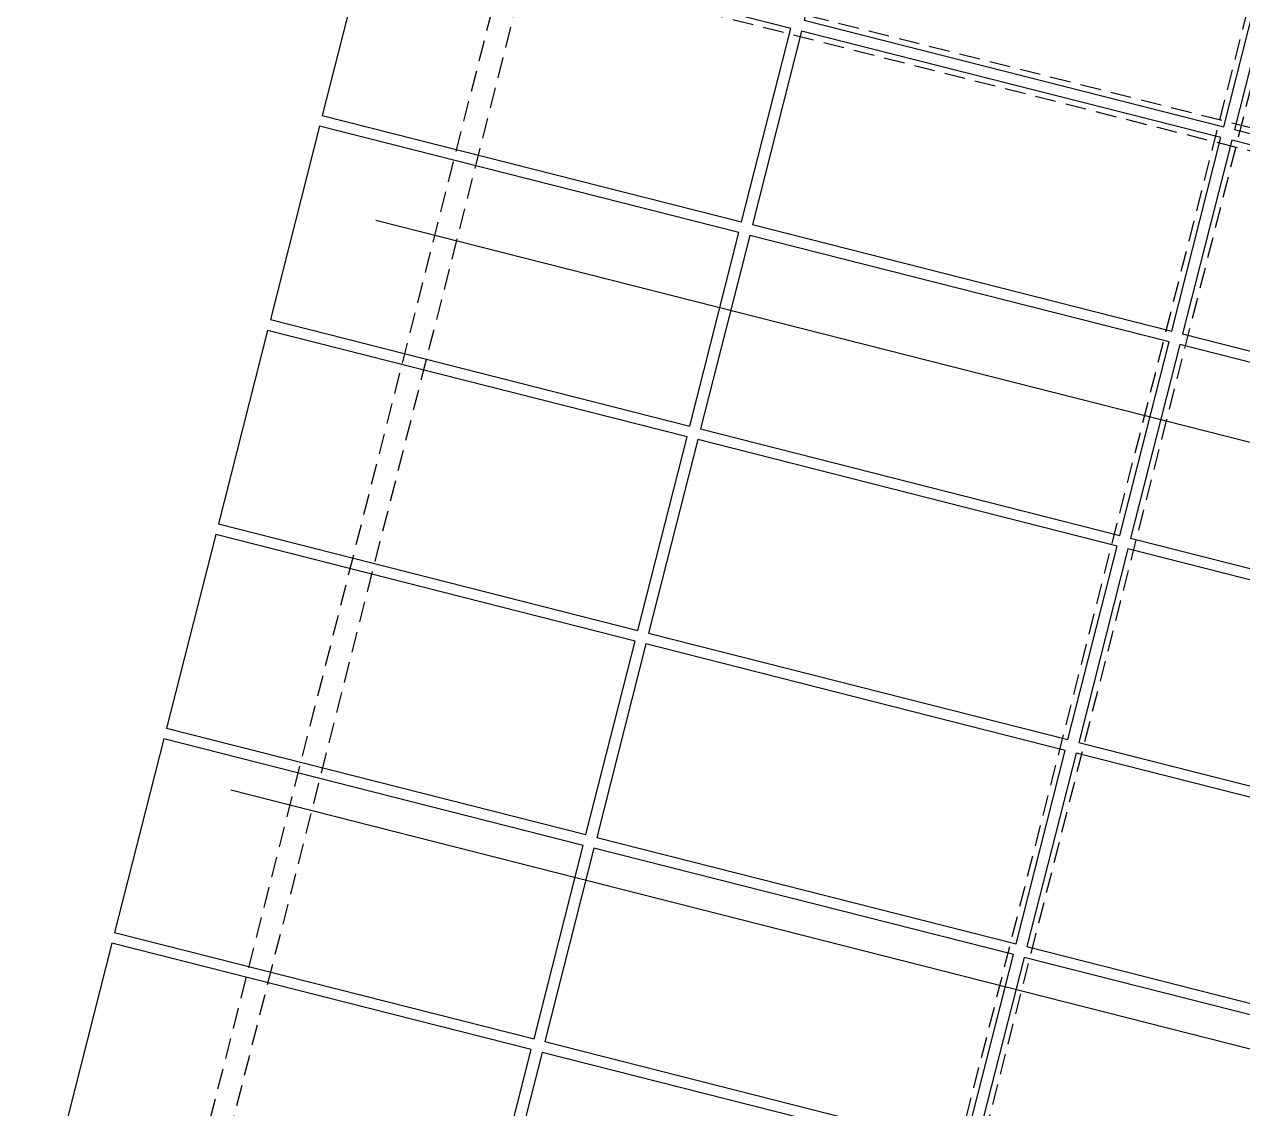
# Model space of a CAD drawing. Header units: inches. Extents: x 6322 to 85903, y -36042 to 7673.
# Drawn here: x 76690.7 to 76910.3, y -311.4 to -115.9 of the extents above; entities that cross this region are included whole.
import ezdxf

# ---------------------------------------------------------------- set-up
doc = ezdxf.new("R2010")
doc.units = ezdxf.units.IN
doc.header["$LTSCALE"] = 10
doc.linetypes.add('Amconstr', pattern=[9999, 9999, 0])
doc.linetypes.add('HIDDEN2', pattern=[0.1875, 0.125, -0.0625])
for name, color, linetype in [('ADSK_ASSOC_ENTITY_BACKUPS', 7, 'Continuous'), ('PARK LINE', 2, 'Continuous'), ('SHADE I SEC BEAM', 11, 'HIDDEN2'), ('SOLAR PANEL', 10, 'Continuous'), ('WALL', 4, 'Continuous')]:
    doc.layers.add(name, color=color, linetype=linetype)

# ---------------------------------------------------------------- blocks, each defined once
blk = doc.blocks.new('*U174')
at = {"layer": 'SOLAR PANEL'}
blk.add_lwpolyline([(-39, 18), (-39, -18), (39, -18), (39, 18)], close=True, dxfattribs=at)
blk = doc.blocks.new('*U173')
at = {"layer": 'SOLAR PANEL', "color": 0, "linetype": 'ByBlock', "lineweight": -2}
for p in [(80, 494), (160, 494), (0, 456), (80, 456), (160, 456), (0, 418), (80, 418), (160, 418), (0, 380), (80, 380), (160, 380), (0, 342), (80, 342), (160, 342), (0, 304), (80, 304), (160, 304), (0, 266), (80, 266)]:
    blk.add_blockref('*U174', p, dxfattribs=at)
blk = doc.blocks.new('*U69')
at = {"layer": 'SOLAR PANEL', "xscale": -1, "rotation": 165.7461911174656}
blk.add_blockref('*U173', (-184.49, 86.07), dxfattribs=at)
blk = doc.blocks.new('*U70')
at = {"layer": 'ADSK_ASSOC_ENTITY_BACKUPS', "linetype": 'Amconstr', "lineweight": 25}
blk.add_blockref('*U69', (0, 0), dxfattribs=at)
at = {"layer": 'SOLAR PANEL', "color": 0, "linetype": 'ByBlock', "lineweight": -2}
blk.add_blockref('*U69', (0, 0), dxfattribs=at)
blk = doc.blocks.new('*U67')
at = {"layer": 'SHADE I SEC BEAM', "ltscale": 3}
blk.add_lwpolyline([(-232.13, 56.91), (-231.15, 60.78), (232.13, -56.91), (231.15, -60.78)], close=True, dxfattribs=at)
blk = doc.blocks.new('*U68')
at = {"layer": 'SHADE I SEC BEAM', "color": 0, "linetype": 'ByBlock', "lineweight": -2}
blk.add_blockref('*U67', (-112.28, -441.96), dxfattribs=at)
blk = doc.blocks.new('*U154')
at = {"layer": 'PARK LINE', "linetype": 'Amconstr', "lineweight": 25}
blk.add_line((218.07, -55.4), (-218.07, 55.4), dxfattribs=at)
blk = doc.blocks.new('*U155')
at = {"layer": 'PARK LINE', "color": 0, "linetype": 'ByBlock', "lineweight": -2}
for p in [(-78.3, -308.21), (-104.4, -410.95)]:
    blk.add_blockref('*U154', p, dxfattribs=at)
blk = doc.blocks.new('*U129')
at = {"layer": 'SHADE I SEC BEAM', "ltscale": 3}
blk.add_lwpolyline([(-119.45, -478.32), (-123.32, -477.33), (119.45, 478.32), (123.32, 477.33)], close=True, dxfattribs=at)
blk = doc.blocks.new('*U130')
at = {"layer": 'WALL', "color": 0, "linetype": 'ByBlock', "lineweight": -2}
for p in [(0, 0), (127.94, -32.5)]:
    blk.add_blockref('*U129', p, dxfattribs=at)

msp = doc.modelspace()

# ---------------------------------------------------------------- linework, layer by layer
at = {"linetype": 'Amconstr', "lineweight": 25}
msp.add_circle((60708.4733, -17819.81171), 18222, dxfattribs=at)

# ---------------------------------------------------------------- block references
at = {"layer": 'PARK LINE', "linetype": 'Amconstr', "lineweight": 25, "xscale": -1, "rotation": 151.4923822348115}
msp.add_blockref('*U155', (76867.72703, -617.63116), dxfattribs=at)
at = {"layer": 'SHADE I SEC BEAM', "linetype": 'Amconstr', "lineweight": 25, "xscale": -1, "rotation": 151.4923822347902}
msp.add_blockref('*U68', (76872.8976, -597.27766), dxfattribs=at)
at = {"layer": 'SOLAR PANEL', "linetype": 'Amconstr', "lineweight": 25, "xscale": -1, "rotation": 151.4923822348075}
msp.add_blockref('*U70', (76877.57574, -578.86258), dxfattribs=at)
at = {"layer": 'WALL'}
msp.add_blockref('*U130', (76779.6994, -103.11767), dxfattribs=at)

doc.saveas('drawing.dxf')
